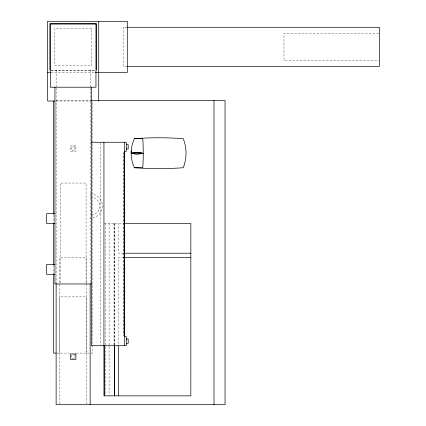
<?xml version="1.0" encoding="UTF-8"?>
<svg xmlns="http://www.w3.org/2000/svg" width="426" height="426" viewBox="0 0 426 426"><rect width="100%" height="100%" fill="white"/><g stroke="black" fill="none" stroke-linecap="round" stroke-linejoin="round"><path stroke-width="0.32" stroke-dasharray="2.13 1.6" d="M127.294 27.291L123.146 27.291L123.146 66.467L126.698 66.467M378.693 33.276L283.966 33.276L283.966 60.476L378.693 60.476M51.2 70.152L95.089 70.152M50.992 70.503L95.296 70.503M50.891 72.457L94.737 72.457M56.126 100.515L90.168 100.515M56.205 101.026L90.088 101.026M104.168 223.506L123.812 223.506M123.812 253.214L118.465 253.214L118.503 223.506M123.812 257.544L118.465 257.544L118.465 345.316M124.461 335.337L123.215 335.337L123.215 152.641M56.876 353.09L69.497 353.09M76.132 353.09L92.735 353.09L92.735 101.026M123.146 152.572L123.146 335.4M114.472 223.506L114.472 345.278M114.434 223.506L114.434 345.278M114.03 223.506L114.03 345.278M109.099 223.506L109.099 395.85M105.6 223.506L105.6 395.184M100.557 142.923L100.557 345.049M90.168 70.152L90.168 87.442M90.168 87.974L90.168 100.744M90.168 101.175L90.168 283.279M86.744 353.09L86.744 257.703L59.544 257.703L59.544 353.09M86.435 404.034L86.435 296.869L59.853 296.869L59.853 404.034M86.063 283.306L86.063 183.052L60.226 183.052L60.226 283.306M56.126 70.152L56.126 87.442M56.126 87.974L56.126 283.556M53.559 214.752L53.559 222.734M53.559 265.297L53.559 273.945M90.168 197.398A8.797 8.797 0 0 1 99.844 206.152A8.797 8.797 0 0 1 90.168 214.906M90.168 193.835A12.21 12.21 0 0 1 102.378 206.051A12.21 12.21 0 0 1 90.168 218.261M91.808 28.212L54.48 28.212L54.48 65.545L91.808 65.545L91.808 28.212M75.892 145.91L70.396 145.91L70.396 151.241L75.892 151.241L75.892 145.91M74.917 146.885L71.371 146.885L71.371 150.266L74.917 150.266L74.917 146.885M74.917 354.949L71.371 354.949L71.371 358.33L74.917 358.33L74.917 354.949"/><path stroke-width="0.64" d="M143.248 153.206L142.785 153.206A18.749 18.749 0 0 0 131.176 153.206L131.267 150.713M127.294 27.291L379.358 27.291L379.358 66.467L127.294 66.467M47.568 72.457L50.225 72.457M95.403 72.457L127.294 72.457L127.294 21.3L47.568 21.3L47.568 101.026L54.885 101.026M90.706 100.515L225.04 100.515L225.04 404.7L56.126 404.7L56.126 283.652M134.398 138.69L142.785 138.69A228.853 228.853 0 0 1 142.785 167.722L134.398 167.722A34.272 34.272 0 0 1 134.398 138.69A324.064 324.064 0 0 1 183.244 138.69A39.485 39.485 0 0 1 183.244 167.722A324.064 324.064 0 0 1 134.398 167.722M91.35 142.257L126.373 142.257L126.373 151.299L124.53 151.299M126.373 144.595L128.215 144.595L128.215 148.962L126.373 148.962M54.938 213.66L46.642 213.66L46.642 223.448L54.938 223.448M123.961 223.506L190.853 223.506L190.816 395.85L104.045 395.85L104.045 345.944M124.44 253.214L190.853 253.214M124.44 257.544L190.853 257.544M54.938 264.525L46.642 264.525L46.642 274.312L54.938 274.312M91.35 283.966L54.938 283.966L54.938 87.202M124.53 336.673L126.373 336.673L126.373 345.715L91.35 345.715L91.35 87.202M126.373 339.011L128.215 339.011L128.215 343.377L126.373 343.377M56.211 353.09L53.559 353.09L53.559 273.945M213.996 100.515L213.996 404.7M124.53 142.257L124.53 345.715M124.461 152.641L124.461 335.337M118.503 345.981L118.465 395.85M114.472 345.944L114.472 395.85M114.434 345.944L114.434 395.85M104.184 345.944L104.221 395.85M103.944 142.257L103.944 345.715M98.72 21.3L98.72 101.026M96.42 70.152L96.42 23.606L49.874 23.606L49.874 70.152M90.168 283.652L90.168 404.7M53.559 101.026L53.559 214.086M53.559 223.4L53.559 264.637M142.785 153.206A18.749 18.749 0 0 1 131.176 153.206M132.188 153.19L132.188 153.222A18.478 18.478 0 0 0 141.773 153.222L141.773 153.19A18.478 18.478 0 0 0 132.188 153.19M95.956 24.064L50.332 24.064L50.332 87.202L95.956 87.202L95.956 24.064M75.892 353.974L70.396 353.974L70.396 359.304L75.892 359.304L75.892 353.974"/></g></svg>
